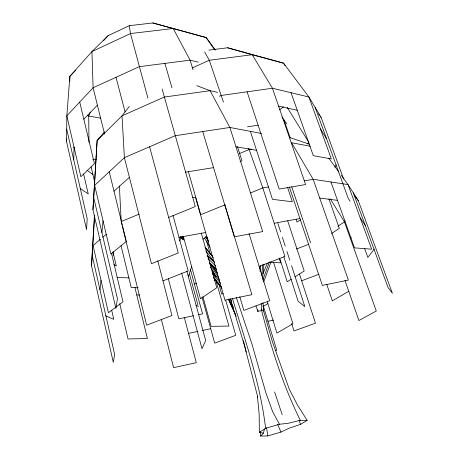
<?xml version="1.0" encoding="UTF-8"?>
<svg xmlns="http://www.w3.org/2000/svg" width="459" height="459" viewBox="0 0 459 459"><rect width="100%" height="100%" fill="white"/><g stroke="black" fill="none" stroke-linecap="round" stroke-linejoin="round"><path stroke-width="0.69" d="M257.895 309.957L257.883 311.357L261.59 310.473L263.604 310.967L272.445 341.852L289.336 389.318L297.421 404.953L307.169 420.381L300.559 424.357L288.981 428.247L280.96 432.085L267.809 435.935L260.62 436.05L260.706 431.89M66.704 129.094L87.193 218.645L86.556 229.603L66.584 141.716L66.83 115.834L69.883 76.303L91.955 51.557L108.089 35.641L129.3 25.687L152.836 22.95L206.166 37.569L215.426 50.071M69.808 81.306L69.883 76.303L75.792 70.175M73.761 159.933L74.071 147.241M94.697 215.179L91.513 265.778L113.287 362.289L114.658 354.491L92.27 255.904M93.785 197.886L117.441 298.746L115.926 308.459L92.953 209.752L97.124 140.5L104.612 131.808M91.513 265.778L94.405 215.173M66.584 141.716L66.784 138.882M92.953 209.752L97.124 140.5L122.014 115.84L129.34 106.459M101.909 232.529L103.034 220.756M262.6 278.217L263.965 264.183M99.976 289.824L100.986 280.151M261.636 275.389L262.777 264.751M260.024 271.389L260.735 265.778M259.564 268.32L259.851 266.186M260.62 436.05L263.368 433.204L264.436 429.136M179.756 241.004L180.708 237.664M188.31 276.57L191.638 266.593M262.818 280.07L269.313 262.089M263.661 282.033L270.959 262.118M90.262 112.094L88.719 116.041L88.989 142.353M262.887 273.753L267.373 263.282M334.823 167.191L336.172 164.77M345.197 220.756L344.445 221.909L337.87 226.224M350.395 238.56L351.169 237.441M374.234 249.082L367.843 257.413L364.67 248.669M103.418 40.862L108.089 35.641M83.831 119.248L97.406 105.14M113.993 191.196L129.404 177.317M100.498 239.191L93.068 245.519L108.427 312.688L122.995 301.867L111.531 253.46M102.621 237.383L106.333 234.222M279.686 109.856L283.507 106.7M307.346 143.931L309.016 142.651M202.998 239.168L206.934 236.23M300.565 219.689L297.048 222.116L296.147 219.408M331.547 233.476L339.344 228.387L328.908 198.89M257.39 396.128L259.14 413.84L259.352 432.286L265.618 428.304L279.451 424.259L288.304 423.278L300.312 420.295L307.169 420.381M291.316 279.175L287.214 281.763L279.726 258.308M294.833 276.955L304.208 271.028L287.667 220.779M263.041 306.578L267.872 303.577M348.737 291.304L332.333 300.857L326.682 284.138M192.292 67.903L209.298 60.267L252.215 54.707L283.57 63.176L308.913 97.004L321.145 117.464L343.613 179.044M219.391 96.275L221.324 95.432L272.445 88.243L308.913 97.004L331.329 158.883L313.308 155.704L291.04 92.712M239.397 153.61L249.294 149.45L251.412 149.118M240.023 161.694L241.985 160.874L237.51 146.702M139.261 214.078L121.199 221.565L119.386 186.004M168.66 217.468L195.304 206.533L162.142 89.057M250.448 192.969L262.812 187.926L268.452 186.968M225.03 204.806L200.715 214.714L188.31 171.396M162.974 280.851L188.144 270.948L173.003 215.369M296.422 249.042L308.787 244.251M259.14 266.421L284.878 256.461L262.812 187.926L248.652 148.223M223.068 293.64L221.726 294.15L218.863 284.115M301.655 280.788L318.867 274.27M275.4 350.584L276.777 350.274L263.214 305.648M267.958 321.266L273.524 320.089M188.551 333.383L197.559 331.49M202.402 330.469L210.715 328.719M193.497 315.769L178.826 318.787L168.338 278.705M198.386 314.765L202.58 313.904L190.41 269.45M194.387 283.966L196.486 283.553M214.02 280.116L215.42 279.841M274.184 223.24L299.928 218.547M178.987 237.343L205.603 232.518M192.728 197.64L195.488 197.169L224.967 300.152L251.882 294.689L227.188 212.397M304.162 180.869L313.187 179.326L348.008 184.552L358.284 200.646L392.416 293.324L388.073 287.569L353.275 192.803M185.511 172.165L213.55 167.621M247.51 126.799L258.107 125.192M208.834 50.151L227.624 47.776L283.57 63.176L285.045 65.597M136.753 294.948L139.599 294.999M138.182 287.747L131.205 287.575L121.044 245.68M216.625 282.928L218.048 282.974M117.079 277.488L129.082 277.896M269.341 262.215L280.656 262.846L279.152 258.136M319.728 198.047L337.514 200.371M92.672 159.198L96.183 159.686M235.96 146.771L256.535 150.3M100.55 118.129L88.719 116.041L87.623 115.117M310.45 146.266L291.608 142.755L313.187 179.326L348.375 280.093L322.373 285.406L289.325 186.956M261.619 133.5L229.884 127.464L175.131 135.715L124.389 157.667L94.663 185.379L110.906 254.051L126.328 241.411L109.225 171.798M217.664 92.391L210.09 90.704L196.871 85.672M278.607 106.132L297.254 110.286M259.352 432.286L263.368 433.204M198.219 62.166L190.095 60.146L139.243 66.693L93.091 87.755L66.83 115.834L80.864 176.715L94.445 163.645L79.723 102.053M152.836 22.95L206.166 37.569L214.737 49.842M227.624 47.776L252.215 54.707L272.445 88.243L305.608 184.518L279.192 189.062L247.085 91.806M289.222 137.35L309.469 144.224M105.633 315.826L113.775 319.338L111.686 310.261M113.832 264.659L116.311 266.031L112.994 252.089M195.924 305.149L198.345 306.532M80.136 188.442L88.237 193.916L83.624 174.041M182.16 236.792L183.33 237.59M87.095 170.283L92.902 174.489M180.605 236.437L183.451 238.519M73.738 147.104L74.834 147.93M180.347 237.148L183.135 239.386M180.226 237.234L183.543 239.937M207.95 256.478L213.825 261.63M212.242 272.772L215.455 275.584L219.712 280.329M207.124 255.508L214.56 262.215M213.429 274.373L214.996 275.796M212.752 274.304L220.681 283.341M209.849 263.07L216.625 269.467M207.973 258.583L215.632 265.876M209.74 262.892L216.309 269.301M205.167 247.321L212.293 256.197M213.659 277.942L221.909 288.241M205.093 247.177L213.372 257.734M213.676 277.19L221.427 287.133M206.263 236.557L207.118 237.682M206.257 236.597L207.112 237.739M205.77 250.746L213.854 261.647M318.621 114.027L319.464 115.175M320.302 116.316L321.145 117.464M328.742 158.114L338.794 171.913M341.307 175.361L348.008 184.552L371.67 249.191L354.509 247.86L330.939 181.993M354.509 195.425L358.284 200.646M207.17 255.468L208.002 256.633M281.946 116.988L286.697 123.798M360.206 217.887L365.249 225.415M350.137 201.22L348.215 198.334L315.184 107.492M208.042 239.713L206.068 236.741L206.808 237.888M212.081 265.279L217.623 273.639M211.823 265.113L216.952 272.887M209.488 263.185L219 278.292M320.474 128.916L326.55 138.756M287.196 107.331L308.643 142.043M330.342 198.902L344.445 221.909L376.294 311.024L358.898 320.537L344.979 280.489M204.536 238.158L210.044 247.281M210.4 267.029L216.218 276.817M211.628 269.301L215.61 276.037M208.707 241.75L205.839 236.85L208.679 241.864M204.628 51.953L209.298 60.267L223.453 102.173M279.451 424.259L272.663 411.752L265.795 392.577L251.934 343.906L236.299 297.375M229.007 299.067L233.379 307.295M300.312 420.295C283.025 385.44 271.275 348.065 261.59 310.473L261.16 309.108M228.318 299.004L236.236 316.371M230.779 299.348L231.652 301.282M228.548 299.297L235.633 314.977M277.62 424.466L280.96 432.085M298.975 420.427L300.559 424.357M263.122 309.624L263.604 310.967L262.938 302.63M256.002 305.964L257.883 311.357L257.522 310.003M283.978 119.902L290.237 138.05M291.735 186.813L310.628 242.886M287.627 187.622L292.354 201.759L272.468 199.326L250.384 131.366M274.58 391.923L282.182 414.672M299.429 273.977L315.471 323.13L294.012 330.973L291.66 323.497M277.798 223.143L280.638 231.921M282.388 237.32L285.228 246.093M286.978 251.492L289.818 260.27M291.585 265.727L304.839 306.652L298.138 301.23L283.874 256.851M273.518 262.215L292.94 323.767L276.92 333.091L267.247 301.529M232.483 298.574C245.45 341.232 260.356 383.822 265.618 428.304M249.036 233.585L269.691 300.691L243.815 310.433L239.793 296.755M193.009 69.722L190.095 60.146L173.175 28.504L130.488 33.564L91.955 51.557L93.091 87.755L104.612 134.194M224.956 204.949L226.981 211.714M202.735 131.561L234.308 236.821L262.674 231.594L229.884 127.464L210.09 90.704L164.23 97.061L122.014 115.84L124.389 157.667L151.459 263.695L178.247 252.995L149.577 146.771M230.429 298.746L244.888 347.124L257.797 397.253M164.861 63.394L171.953 87.818M225.685 300.169L235.76 335.322L214.686 343.131L202 297.088M206.567 241.055L210.285 254.074M213.808 266.409L214.783 269.835M215.862 280.242L228.915 326.097L211.088 326.303L202.941 296.784M201.283 233.126L216.791 287.73L200.48 298.775L183.353 236.437M147.941 98.192L130.488 33.564L129.3 25.687M189.51 274.126L197.967 305.149M186.819 271.091L205.695 340.555L201.989 348.679L181.672 273.128M184.38 317.617L196.297 362.667L173.577 367.665L161.356 319.412M116.018 77.296L125.089 111.944M157.781 260.787L171.941 315.517L146.645 325.196L125.927 240.814M243.368 340.578L246.276 352.145M121.371 222.254L122.042 225.002M122.381 226.379L125.76 240.132M134.935 287.5L147.402 338.53L128.032 338.96L119.719 303.611M91.112 166.944L94.858 182.751M266.564 427.708L267.809 435.935M261.246 303.491L261.59 310.473M113.103 251.767L113.166 255.324"/></g></svg>
